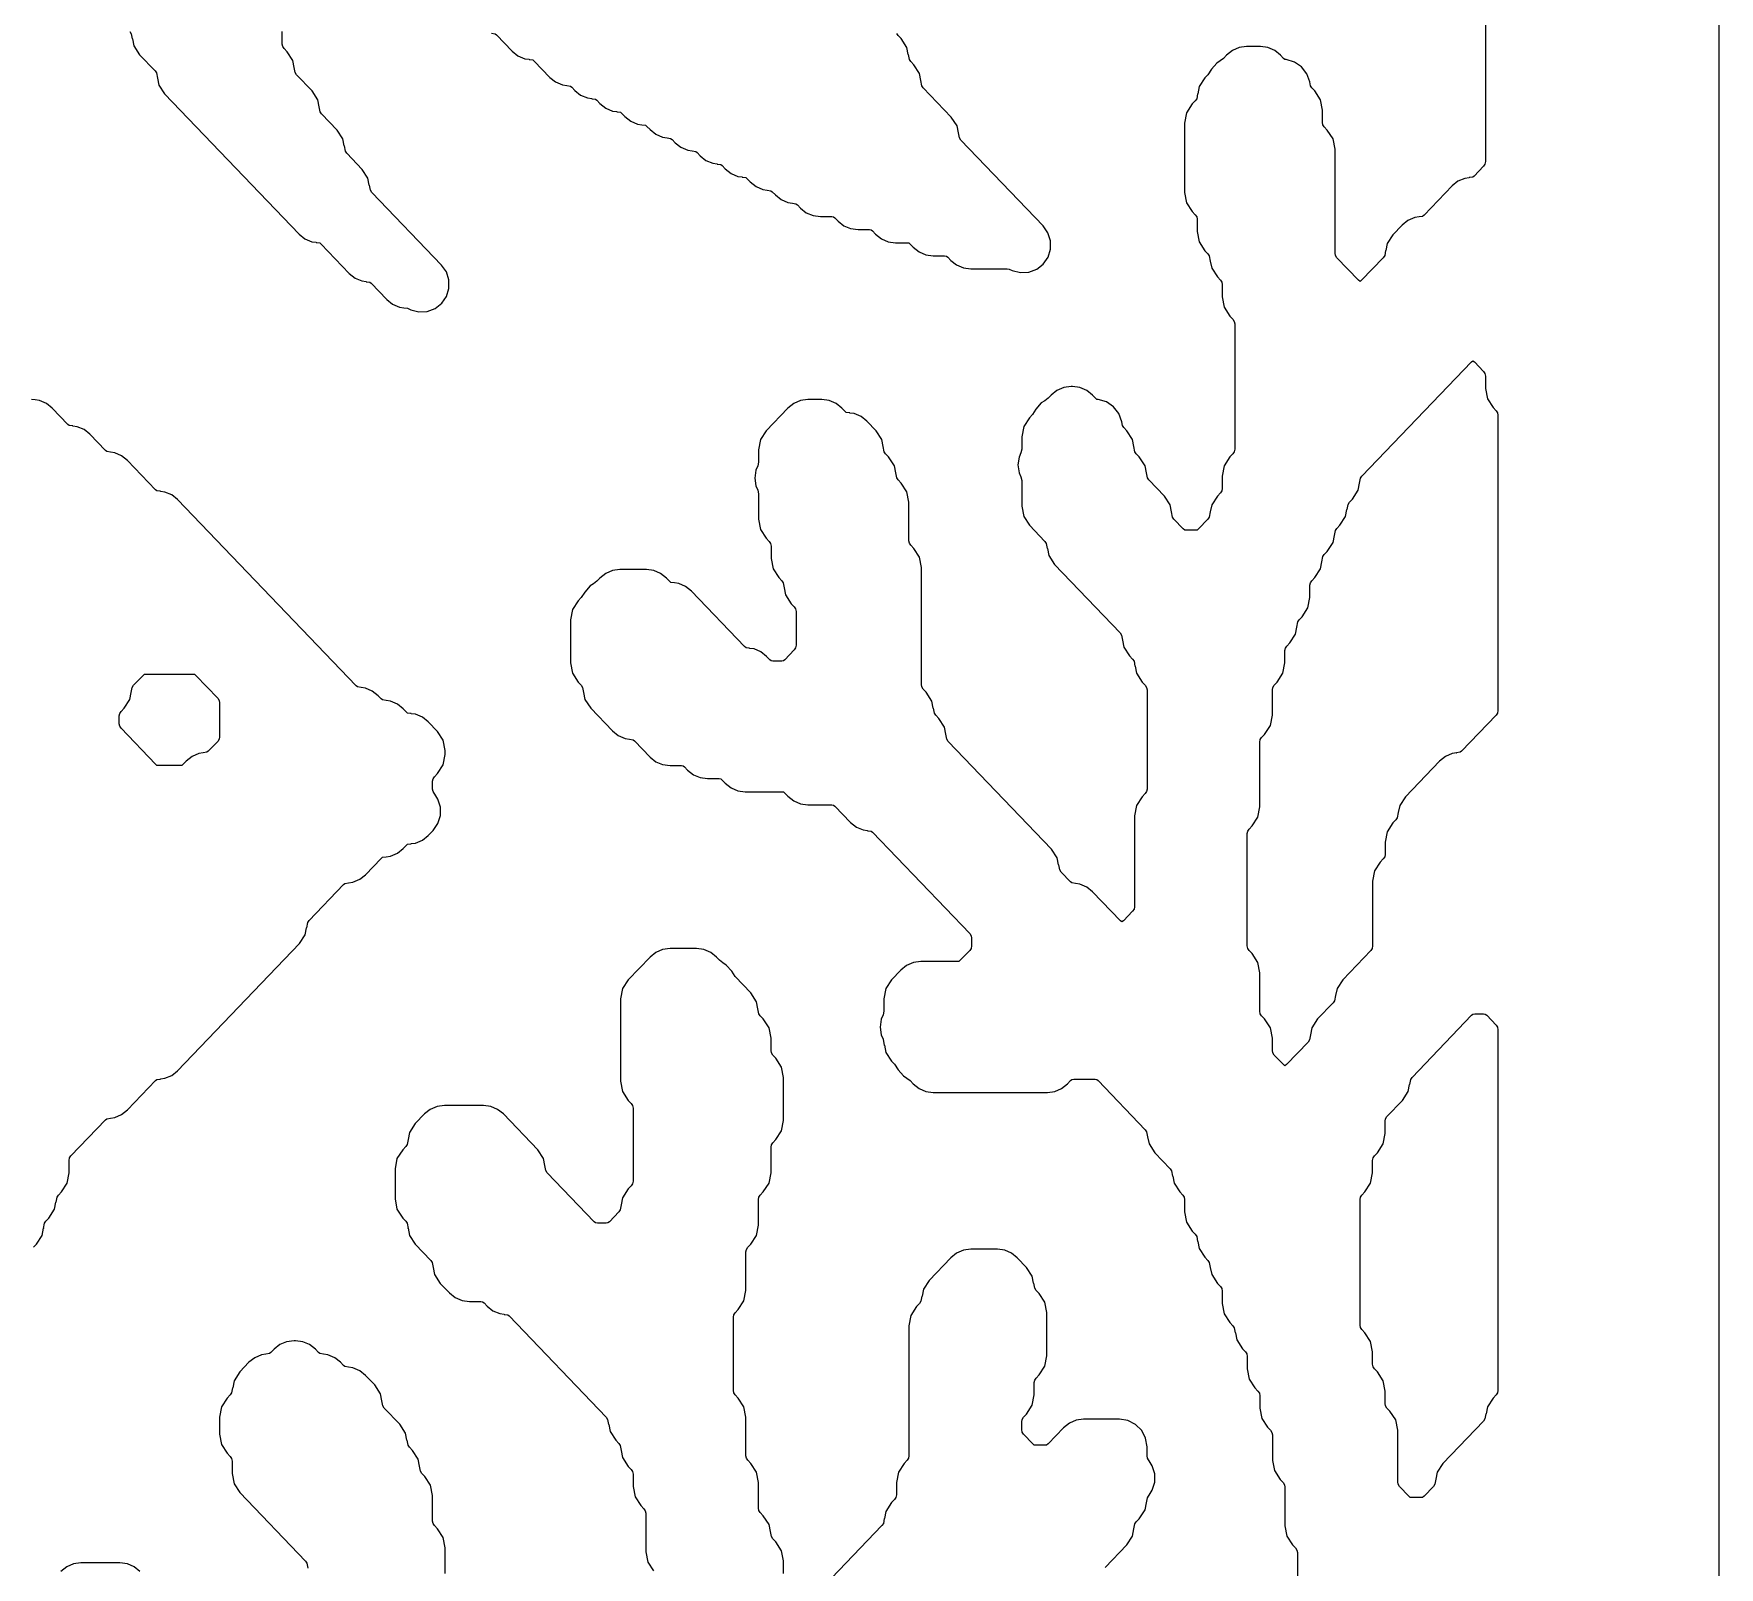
# Model space of a CAD drawing. Header units: millimetres. Extents: x 10 to 410, y 18 to 283.
# Drawn here: x 180.81 to 211.27, y 75.89 to 103.61 of the extents above; entities that cross this region are included whole.
import ezdxf

# ---------------------------------------------------------------- set-up
doc = ezdxf.new("R2010")
doc.units = ezdxf.units.MM
doc.layers.add('CUT', color=1, linetype='Continuous')

msp = doc.modelspace()

# ---------------------------------------------------------------- linework, layer by layer
at = {"layer": 'CUT'}
for points in [[(190.134, 21), (198.134, 21), (198.134, 24), (211.2679, 24), (211.2679, 144), (198.134, 144), (198.134, 147), (190.134, 147), (190.134, 144), (169.134, 144), (169.134, 147), (161.134, 147), (161.134, 144), (148, 144), (148, 24), (161.134, 24), (161.134, 21), (169.134, 21), (169.134, 24), (190.134, 24)], [(203.224, 85.1468), (203.1994, 85.1849), (203.1908, 85.2293), (203.1908, 85.4531), (203.1547, 85.6395), (203.0517, 85.7991), (202.9975, 85.8557), (202.9729, 85.8938), (202.9643, 85.9382), (202.9643, 86.6345), (202.9282, 86.8209), (202.8252, 86.9805), (202.7709, 87.0371), (202.7464, 87.0752), (202.7378, 87.1196), (202.7378, 89.1504), (202.7464, 89.1949), (202.7709, 89.2329), (202.8252, 89.2895), (202.9282, 89.4491), (202.9643, 89.6355), (202.9643, 90.8044), (202.9729, 90.8489), (202.9975, 90.8869), (203.0517, 90.9435), (203.1547, 91.1031), (203.1908, 91.2896), (203.1908, 91.7496), (203.1994, 91.794), (203.224, 91.8321), (203.2783, 91.8887), (203.3812, 92.0482), (203.4173, 92.2347), (203.4173, 92.4584), (203.4259, 92.5029), (203.4505, 92.5409), (203.5048, 92.5976), (203.6078, 92.7571), (203.6324, 92.8844), (203.6347, 92.8839), (203.6524, 92.9754), (203.677, 93.0135), (203.7313, 93.0701), (203.8343, 93.2297), (203.8703, 93.4161), (203.8703, 93.6399), (203.8789, 93.6843), (203.9035, 93.7224), (203.9578, 93.779), (204.0608, 93.9385), (204.0854, 94.0658), (204.0877, 94.0654), (204.1054, 94.1569), (204.13, 94.1949), (204.1843, 94.2516), (204.2873, 94.4111), (204.3119, 94.5384), (204.3142, 94.538), (204.3319, 94.6295), (204.3565, 94.6675), (204.4108, 94.7241), (204.5138, 94.8837), (204.5384, 95.011), (204.5408, 95.0105), (204.5585, 95.102), (204.583, 95.1401), (204.6373, 95.1967), (204.7403, 95.3563), (204.7649, 95.4836), (204.7673, 95.4831), (204.785, 95.5746), (204.8095, 95.6126), (206.787, 97.6755), (206.8149, 97.6965), (206.8429, 97.6755), (207.0083, 97.5029), (207.0328, 97.4649), (207.0414, 97.4204), (207.0414, 97.1967), (207.0775, 97.0103), (207.1805, 96.8507), (207.2348, 96.7941), (207.2594, 96.756), (207.2679, 96.7116), (207.2679, 91.3728), (207.2594, 91.3284), (207.2348, 91.2903), (206.6117, 90.6403), (206.5866, 90.6203), (206.5214, 90.6115), (206.5218, 90.6088), (206.4424, 90.5981), (206.3192, 90.5455), (206.2143, 90.462), (205.5949, 89.8159), (205.492, 89.6564), (205.4673, 89.5291), (205.465, 89.5296), (205.4473, 89.4381), (205.4227, 89.4), (205.3684, 89.3434), (205.2654, 89.1838), (205.2294, 88.9974), (205.2294, 88.7737), (205.2208, 88.7292), (205.1962, 88.6912), (205.1419, 88.6345), (205.0389, 88.475), (205.0029, 88.2885), (205.0029, 87.1196), (204.9943, 87.0752), (204.9697, 87.0371), (204.4624, 86.5079), (204.3594, 86.3484), (204.3348, 86.2211), (204.3324, 86.2215), (204.3147, 86.13), (204.2902, 86.092), (204.0094, 85.7991), (203.9064, 85.6395), (203.8818, 85.5122), (203.8794, 85.5127), (203.8617, 85.4212), (203.8372, 85.3831), (203.4453, 84.9743), (203.4173, 84.9533), (203.3893, 84.9743)], [(182.5872, 91.794), (182.6117, 91.8321), (182.7818, 92.0095), (182.8069, 92.0295), (182.8387, 92.0338), (183.6775, 92.0338), (183.7093, 92.0295), (183.7344, 92.0095), (184.131, 91.5958), (184.1555, 91.5577), (184.1641, 91.5133), (184.1641, 90.9002), (184.1555, 90.8558), (184.131, 90.8177), (183.9609, 90.6403), (183.9358, 90.6203), (183.8706, 90.6115), (183.871, 90.6088), (183.7916, 90.5981), (183.6684, 90.5455), (183.5635, 90.462), (183.5079, 90.404), (183.4828, 90.3841), (183.451, 90.3797), (183.0653, 90.3797), (183.0334, 90.3841), (183.0083, 90.404), (182.3852, 91.054), (182.3607, 91.0921), (182.3521, 91.1365), (182.3521, 91.277), (182.3607, 91.3214), (182.3852, 91.3595), (182.4395, 91.4161), (182.5425, 91.5757), (182.5671, 91.703), (182.5695, 91.7025)], [(205.691, 84.7054), (205.7155, 84.7434), (206.7916, 85.866), (206.8168, 85.886), (206.8486, 85.8903), (207.0078, 85.8903), (207.0396, 85.886), (207.0647, 85.866), (207.2348, 85.6886), (207.2594, 85.6506), (207.2679, 85.6061), (207.2679, 79.0859), (207.2594, 79.0414), (207.2348, 79.0034), (207.1805, 78.9467), (207.0775, 78.7872), (207.0529, 78.6599), (207.0505, 78.6604), (207.0328, 78.5689), (207.0083, 78.5308), (206.2745, 77.7653), (206.1715, 77.6058), (206.1469, 77.4785), (206.1445, 77.4789), (206.1268, 77.3874), (206.1023, 77.3494), (205.9322, 77.172), (205.9071, 77.152), (205.8752, 77.1477), (205.716, 77.1477), (205.6842, 77.152), (205.6591, 77.172), (205.489, 77.3494), (205.4645, 77.3874), (205.4559, 77.4319), (205.4559, 78.3645), (205.4198, 78.5509), (205.3168, 78.7105), (205.2625, 78.7671), (205.238, 78.8051), (205.2294, 78.8496), (205.2294, 79.0733), (205.1933, 79.2598), (205.0903, 79.4193), (205.036, 79.476), (205.0115, 79.514), (205.0029, 79.5585), (205.0029, 79.7822), (204.9668, 79.9686), (204.8638, 80.1282), (204.8095, 80.1848), (204.785, 80.2229), (204.7764, 80.2673), (204.7764, 82.5344), (204.785, 82.5788), (204.8095, 82.6169), (204.8638, 82.6735), (204.9668, 82.8331), (205.0029, 83.0195), (205.0029, 83.2432), (205.0115, 83.2877), (205.036, 83.3257), (205.0903, 83.3824), (205.1933, 83.5419), (205.2294, 83.7284), (205.2294, 83.9521), (205.238, 83.9965), (205.2625, 84.0346), (205.5433, 84.3275), (205.6463, 84.4871), (205.671, 84.6144), (205.6733, 84.6139)]]:
    msp.add_lwpolyline(points, close=True, dxfattribs=at)
for points in [[(207.0414, 125.3023), (207.0414, 101.2969), (207.0328, 101.2524), (207.0083, 101.2144), (206.8382, 101.037), (206.8131, 101.017), (206.7479, 101.0081), (206.7483, 101.0054), (206.6689, 100.9947), (206.5457, 100.9421), (206.4408, 100.8587), (205.9322, 100.3281), (205.9071, 100.3081), (205.8419, 100.2993), (205.8423, 100.2966), (205.7629, 100.2858), (205.6396, 100.2332), (205.5348, 100.1498), (205.3684, 99.9763), (205.2654, 99.8167), (205.2408, 99.6894), (205.2385, 99.6899), (205.2208, 99.5984), (205.1962, 99.5603), (204.8043, 99.1515), (204.7764, 99.1305), (204.7484, 99.1515), (204.3565, 99.5603), (204.3319, 99.5984), (204.3233, 99.6428), (204.3233, 101.5206), (204.2873, 101.707), (204.1843, 101.8666), (204.13, 101.9232), (204.1054, 101.9613), (204.0968, 102.0057), (204.0968, 102.2294), (204.0608, 102.4159), (203.9578, 102.5754), (203.9035, 102.6321), (203.8789, 102.6701), (203.8654, 102.74), (203.8127, 102.8858), (203.7179, 103.0085), (203.5901, 103.0962), (203.4415, 103.1405), (203.4191, 103.1435), (203.394, 103.1635), (203.3384, 103.2215), (203.2336, 103.305), (203.1103, 103.3576), (202.9775, 103.3755), (202.7246, 103.3755), (202.5918, 103.3576), (202.4685, 103.305), (202.3637, 103.2215), (202.3081, 103.1635), (202.2504, 103.1177), (202.1869, 103.0785), (202.0891, 102.9674), (202.0251, 102.8684), (201.9708, 102.8117), (201.8678, 102.6522), (201.8432, 102.5249), (201.8409, 102.5253), (201.8232, 102.4338), (201.7986, 102.3958), (201.7443, 102.3392), (201.6413, 102.1796), (201.6052, 101.9931), (201.6052, 100.741), (201.6413, 100.5546), (201.7443, 100.395), (201.7986, 100.3384), (201.8232, 100.3003), (201.8318, 100.2559), (201.8318, 100.0322), (201.8678, 99.8457), (201.9708, 99.6862), (202.0251, 99.6295), (202.0497, 99.5915), (202.0674, 99.5), (202.0697, 99.5004), (202.0943, 99.3731), (202.1973, 99.2136), (202.2516, 99.157), (202.2762, 99.1189), (202.2848, 99.0745), (202.2848, 98.8507), (202.3208, 98.6643), (202.4238, 98.5047), (202.4781, 98.4481), (202.5027, 98.41), (202.5113, 98.3656), (202.5113, 96.0985), (202.5027, 96.0541), (202.4781, 96.016), (202.4238, 95.9594), (202.3208, 95.7999), (202.2848, 95.6134), (202.2848, 95.3897), (202.2762, 95.3452), (202.2516, 95.3072), (202.1973, 95.2505), (202.0943, 95.091), (202.0697, 94.9637), (202.0674, 94.9642), (202.0497, 94.8727), (202.0251, 94.8346), (201.855, 94.6572), (201.8299, 94.6372), (201.7981, 94.6329), (201.6389, 94.6329), (201.6071, 94.6372), (201.582, 94.6572), (201.4119, 94.8346), (201.3873, 94.8727), (201.3696, 94.9642), (201.3673, 94.9637), (201.3427, 95.091), (201.2397, 95.2505), (200.9589, 95.5435), (200.9343, 95.5815), (200.9166, 95.673), (200.9143, 95.6726), (200.8897, 95.7999), (200.7867, 95.9594), (200.7324, 96.016), (200.7078, 96.0541), (200.6901, 96.1456), (200.6878, 96.1451), (200.6632, 96.2724), (200.5602, 96.432), (200.5059, 96.4886), (200.4813, 96.5267), (200.4678, 96.5965), (200.4151, 96.7423), (200.3203, 96.865), (200.1925, 96.9527), (200.0439, 96.9971), (200.0215, 97.0001), (199.9964, 97.0201), (199.9408, 97.0781), (199.8359, 97.1615), (199.7127, 97.2141), (199.5799, 97.2321), (199.5535, 97.2321), (199.4207, 97.2141), (199.2974, 97.1615), (199.1925, 97.0781), (199.137, 97.0201), (199.0793, 96.9742), (199.0158, 96.9351), (198.9179, 96.824), (198.854, 96.7249), (198.7997, 96.6683), (198.6967, 96.5087), (198.6606, 96.3223), (198.6606, 96.0985), (198.6478, 96.0319), (198.6128, 95.9557), (198.5924, 95.8143), (198.6128, 95.673), (198.6478, 95.5968), (198.6606, 95.5301), (198.6606, 95.0701), (198.6967, 94.8837), (198.7997, 94.7241), (199.0805, 94.4312), (199.1051, 94.3932), (199.1228, 94.3017), (199.1251, 94.3021), (199.1497, 94.1748), (199.2527, 94.0153), (200.4396, 92.7772), (200.4641, 92.7392), (200.4818, 92.6477), (200.4842, 92.6481), (200.5088, 92.5208), (200.6118, 92.3613), (200.6661, 92.3046), (200.6906, 92.2666), (200.7083, 92.1751), (200.7107, 92.1755), (200.7353, 92.0482), (200.8383, 91.8887), (200.8926, 91.8321), (200.9171, 91.794), (200.9257, 91.7496), (200.9257, 89.9551), (200.9171, 89.9106), (200.8926, 89.8726), (200.8383, 89.8159), (200.7353, 89.6564), (200.6992, 89.4699), (200.6992, 87.8285), (200.6906, 87.784), (200.6661, 87.746), (200.5007, 87.5735), (200.4727, 87.5524), (200.4447, 87.5735), (199.9408, 88.0992), (199.8359, 88.1826), (199.7127, 88.2352), (199.6333, 88.2459), (199.6337, 88.2487), (199.5685, 88.2575), (199.5434, 88.2775), (199.3733, 88.4549), (199.3488, 88.4929), (199.3311, 88.5844), (199.3287, 88.584), (199.3041, 88.7112), (199.2011, 88.8708), (197.3348, 90.8177), (197.3102, 90.8558), (197.2925, 90.9473), (197.2902, 90.9468), (197.2655, 91.0741), (197.1625, 91.2337), (197.1082, 91.2903), (197.0837, 91.3284), (197.066, 91.4198), (197.0636, 91.4194), (197.039, 91.5467), (196.936, 91.7062), (196.8817, 91.7629), (196.8572, 91.8009), (196.8486, 91.8454), (196.8486, 93.9594), (196.8125, 94.1458), (196.7095, 94.3054), (196.6552, 94.362), (196.6307, 94.4001), (196.6221, 94.4445), (196.6221, 95.1408), (196.586, 95.3273), (196.483, 95.4868), (196.4287, 95.5435), (196.4042, 95.5815), (196.3865, 95.673), (196.3841, 95.6726), (196.3595, 95.7999), (196.2565, 95.9594), (196.2022, 96.016), (196.1777, 96.0541), (196.16, 96.1456), (196.1576, 96.1451), (196.133, 96.2724), (196.03, 96.432), (195.8637, 96.6055), (195.7588, 96.6889), (195.6355, 96.7415), (195.5562, 96.7523), (195.5565, 96.755), (195.4914, 96.7638), (195.4662, 96.7838), (195.4106, 96.8418), (195.3058, 96.9252), (195.1825, 96.9778), (195.0497, 96.9958), (194.7968, 96.9958), (194.664, 96.9778), (194.5408, 96.9252), (194.4359, 96.8418), (194.043, 96.432), (193.94, 96.2724), (193.904, 96.086), (193.904, 95.8623), (193.8911, 95.7956), (193.8561, 95.7194), (193.8357, 95.5781), (193.8561, 95.4367), (193.8911, 95.3605), (193.904, 95.2939), (193.904, 94.8339), (193.94, 94.6474), (194.043, 94.4879), (194.0973, 94.4312), (194.1219, 94.3932), (194.1305, 94.3487), (194.1305, 94.125), (194.1666, 93.9385), (194.2695, 93.779), (194.3238, 93.7224), (194.3484, 93.6843), (194.3661, 93.5928), (194.3684, 93.5933), (194.3931, 93.466), (194.4961, 93.3064), (194.5503, 93.2498), (194.5749, 93.2117), (194.5835, 93.1673), (194.5835, 92.5542), (194.5749, 92.5098), (194.5503, 92.4717), (194.3803, 92.2943), (194.3552, 92.2743), (194.3233, 92.27), (194.1641, 92.27), (194.1323, 92.2743), (194.1072, 92.2943), (194.0516, 92.3523), (193.9467, 92.4358), (193.8235, 92.4884), (193.7441, 92.4991), (193.7445, 92.5018), (193.6793, 92.5106), (193.6542, 92.5306), (192.6926, 93.5338), (192.5877, 93.6172), (192.4644, 93.6698), (192.3851, 93.6805), (192.3854, 93.6833), (192.3203, 93.6921), (192.2951, 93.7121), (192.2395, 93.7701), (192.1347, 93.8535), (192.0114, 93.9061), (191.8786, 93.9241), (191.3992, 93.9241), (191.2664, 93.9061), (191.1431, 93.8535), (191.0383, 93.7701), (190.9827, 93.7121), (190.925, 93.6662), (190.8615, 93.6271), (190.7637, 93.5159), (190.6997, 93.4169), (190.6454, 93.3602), (190.5424, 93.2007), (190.5064, 93.0142), (190.5064, 92.2347), (190.5424, 92.0482), (190.6454, 91.8887), (190.6997, 91.8321), (190.7243, 91.794), (190.742, 91.7025), (190.7443, 91.703), (190.7689, 91.5757), (190.8719, 91.4161), (191.2648, 91.0063), (191.3696, 90.9229), (191.4929, 90.8703), (191.5723, 90.8595), (191.5719, 90.8568), (191.6371, 90.848), (191.6622, 90.828), (191.9443, 90.5337), (192.0492, 90.4503), (192.1724, 90.3977), (192.3052, 90.3797), (192.5113, 90.3797), (192.5431, 90.3754), (192.5682, 90.3555), (192.6238, 90.2975), (192.7287, 90.214), (192.852, 90.1614), (192.9848, 90.1435), (193.1908, 90.1435), (193.2226, 90.1392), (193.2477, 90.1192), (193.3033, 90.0612), (193.4082, 89.9777), (193.5315, 89.9251), (193.6643, 89.9072), (194.3233, 89.9072), (194.3552, 89.9029), (194.3803, 89.8829), (194.4359, 89.8249), (194.5408, 89.7414), (194.664, 89.6888), (194.7968, 89.6709), (195.2294, 89.6709), (195.2612, 89.6666), (195.2863, 89.6466), (195.5684, 89.3523), (195.6733, 89.2689), (195.7966, 89.2163), (195.8759, 89.2055), (195.8755, 89.2028), (195.9407, 89.194), (195.9658, 89.174), (197.7215, 87.3426), (197.746, 87.3046), (197.7546, 87.2601), (197.7546, 87.1196), (197.746, 87.0752), (197.7215, 87.0371), (197.5514, 86.8597), (197.5263, 86.8397), (197.4944, 86.8354), (196.8354, 86.8354), (196.7026, 86.8175), (196.5793, 86.7649), (196.4745, 86.6814), (196.3081, 86.5079), (196.2051, 86.3484), (196.1691, 86.1619), (196.1691, 85.9382), (196.1562, 85.8716), (196.1212, 85.7954), (196.1008, 85.654), (196.1212, 85.5127), (196.1562, 85.4364), (196.1782, 85.3228), (196.1805, 85.3232), (196.2051, 85.1959), (196.3081, 85.0364), (196.3624, 84.9797), (196.4264, 84.8807), (196.5242, 84.7696), (196.5877, 84.7304), (196.6454, 84.6846), (196.701, 84.6266), (196.8058, 84.5431), (196.9291, 84.4905), (197.0619, 84.4726), (199.1268, 84.4726), (199.2597, 84.4905), (199.3829, 84.5431), (199.4878, 84.6266), (199.5434, 84.6846), (199.5685, 84.7046), (199.6003, 84.7089), (199.986, 84.7089), (200.0179, 84.7046), (200.043, 84.6846), (200.8926, 83.7983), (200.9171, 83.7603), (200.9348, 83.6688), (200.9372, 83.6692), (200.9618, 83.5419), (201.0648, 83.3824), (201.3456, 83.0894), (201.3701, 83.0514), (201.3878, 82.9599), (201.3902, 82.9604), (201.4148, 82.8331), (201.5178, 82.6735), (201.5721, 82.6169), (201.5967, 82.5788), (201.6052, 82.5344), (201.6052, 82.3107), (201.6413, 82.1242), (201.7443, 81.9646), (201.7986, 81.908), (201.8232, 81.87), (201.8409, 81.7785), (201.8432, 81.7789), (201.8678, 81.6516), (201.9708, 81.4921), (202.0251, 81.4354), (202.0497, 81.3974), (202.0674, 81.3059), (202.0697, 81.3063), (202.0943, 81.1791), (202.1973, 81.0195), (202.2516, 80.9629), (202.2762, 80.9248), (202.2848, 80.8804), (202.2848, 80.6566), (202.3208, 80.4702), (202.4238, 80.3106), (202.4781, 80.254), (202.5027, 80.216), (202.5204, 80.1245), (202.5227, 80.1249), (202.5473, 79.9976), (202.6503, 79.8381), (202.7046, 79.7814), (202.7292, 79.7434), (202.7378, 79.6989), (202.7378, 79.4752), (202.7739, 79.2888), (202.8768, 79.1292), (202.9311, 79.0726), (202.9557, 79.0345), (202.9643, 78.9901), (202.9643, 78.7663), (203.0004, 78.5799), (203.1034, 78.4203), (203.1576, 78.3637), (203.1822, 78.3257), (203.1908, 78.2812), (203.1908, 77.8212), (203.2269, 77.6347), (203.3299, 77.4752), (203.3842, 77.4186), (203.4087, 77.3805), (203.4173, 77.3361), (203.4173, 76.6398), (203.4534, 76.4533), (203.5564, 76.2938), (203.6107, 76.2371), (203.6352, 76.1991), (203.6438, 76.1546), (203.6438, 73.1787)], [(182.5454, 103.6464), (182.57, 103.6084), (182.5877, 103.5169), (182.59, 103.5173), (182.6146, 103.39), (182.7176, 103.2305), (182.9984, 102.9375), (183.023, 102.8995), (183.0407, 102.808), (183.043, 102.8085), (183.0677, 102.6812), (183.1707, 102.5216), (185.6021, 99.9852), (185.7069, 99.9018), (185.8302, 99.8492), (185.9096, 99.8385), (185.9092, 99.8357), (185.9744, 99.8269), (185.9995, 99.8069), (186.5081, 99.2764), (186.613, 99.1929), (186.7362, 99.1403), (186.8156, 99.1296), (186.8152, 99.1269), (186.8804, 99.1181), (186.9055, 99.0981), (187.1876, 98.8038), (187.2925, 98.7203), (187.4158, 98.6677), (187.4951, 98.657), (187.4947, 98.6543), (187.5605, 98.6454), (187.6194, 98.6203), (187.7662, 98.5826), (187.9175, 98.5907), (188.0595, 98.6437), (188.179, 98.7368), (188.2652, 98.8615), (188.3101, 99.0062), (188.3095, 99.1578), (188.2636, 99.3022), (188.1765, 99.4262), (186.9154, 100.7418), (186.8908, 100.7798), (186.8731, 100.8713), (186.8708, 100.8709), (186.8462, 100.9982), (186.7432, 101.1577), (186.4624, 101.4506), (186.4378, 101.4887), (186.4201, 101.5802), (186.4178, 101.5797), (186.3931, 101.707), (186.2902, 101.8666), (186.0094, 102.1595), (185.9848, 102.1975), (185.9671, 102.289), (185.9648, 102.2886), (185.9401, 102.4159), (185.8371, 102.5754), (185.5563, 102.8684), (185.5318, 102.9064), (185.5141, 102.9979), (185.5117, 102.9975), (185.4871, 103.1247), (185.3841, 103.2843), (185.3298, 103.3409), (185.3053, 103.379), (185.2967, 103.4234), (185.2967, 103.6472)], [(189.0803, 103.6163), (189.1455, 103.6075), (189.1706, 103.5875), (189.4527, 103.2932), (189.5576, 103.2098), (189.6808, 103.1572), (189.7602, 103.1465), (189.7598, 103.1438), (189.825, 103.1349), (189.8501, 103.1149), (190.1322, 102.8207), (190.2371, 102.7372), (190.3604, 102.6846), (190.4397, 102.6739), (190.4393, 102.6712), (190.5045, 102.6624), (190.5296, 102.6424), (190.5852, 102.5844), (190.6901, 102.5009), (190.8134, 102.4483), (190.8927, 102.4376), (190.8924, 102.4349), (190.9575, 102.4261), (190.9827, 102.4061), (191.0383, 102.3481), (191.1431, 102.2646), (191.2664, 102.2121), (191.3457, 102.2013), (191.3454, 102.1986), (191.4106, 102.1898), (191.4357, 102.1698), (191.4913, 102.1118), (191.5961, 102.0284), (191.7194, 101.9758), (191.7988, 101.965), (191.7984, 101.9623), (191.8636, 101.9535), (191.8887, 101.9335), (191.9443, 101.8755), (192.0492, 101.7921), (192.1724, 101.7395), (192.2518, 101.7287), (192.2514, 101.726), (192.3166, 101.7172), (192.3417, 101.6972), (192.3973, 101.6392), (192.5022, 101.5558), (192.6254, 101.5032), (192.7048, 101.4925), (192.7044, 101.4897), (192.7696, 101.4809), (192.7947, 101.4609), (192.8503, 101.4029), (192.9552, 101.3195), (193.0785, 101.2669), (193.1578, 101.2562), (193.1574, 101.2535), (193.2226, 101.2446), (193.2477, 101.2246), (193.3033, 101.1667), (193.4082, 101.0832), (193.5315, 101.0306), (193.6108, 101.0199), (193.6105, 101.0172), (193.6756, 101.0084), (193.7008, 100.9884), (193.7564, 100.9304), (193.8612, 100.8469), (193.9845, 100.7943), (194.0638, 100.7836), (194.0635, 100.7809), (194.1286, 100.7721), (194.1538, 100.7521), (194.2094, 100.6941), (194.3142, 100.6106), (194.4375, 100.558), (194.5169, 100.5473), (194.5165, 100.5446), (194.5817, 100.5358), (194.6068, 100.5158), (194.6624, 100.4578), (194.7673, 100.3743), (194.8905, 100.3218), (195.0233, 100.3038), (195.2294, 100.3038), (195.2612, 100.2995), (195.2863, 100.2795), (195.3419, 100.2215), (195.4468, 100.1381), (195.57, 100.0855), (195.7029, 100.0675), (195.9089, 100.0675), (195.9407, 100.0632), (195.9658, 100.0432), (196.0214, 99.9852), (196.1263, 99.9018), (196.2496, 99.8492), (196.3824, 99.8312), (196.5884, 99.8312), (196.6202, 99.8269), (196.6454, 99.8069), (196.701, 99.7489), (196.8058, 99.6655), (196.9291, 99.6129), (197.0619, 99.5949), (197.2679, 99.5949), (197.2998, 99.5906), (197.3249, 99.5706), (197.3805, 99.5126), (197.4854, 99.4292), (197.6086, 99.3766), (197.7414, 99.3586), (198.4005, 99.3586), (198.4329, 99.3543), (198.4917, 99.3292), (198.6385, 99.2915), (198.7899, 99.2996), (198.9318, 99.3526), (199.0514, 99.4457), (199.1376, 99.5703), (199.1825, 99.7151), (199.1819, 99.8666), (199.136, 100.011), (199.0489, 100.1351), (197.5613, 101.6869), (197.5367, 101.725), (197.519, 101.8165), (197.5167, 101.816), (197.492, 101.9433), (197.389, 102.1029), (196.8817, 102.6321), (196.8572, 102.6701), (196.8395, 102.7616), (196.8371, 102.7612), (196.8125, 102.8885), (196.7095, 103.048), (196.6552, 103.1047), (196.6307, 103.1427), (196.613, 103.2342), (196.6106, 103.2337), (196.586, 103.361), (196.483, 103.5206), (196.4287, 103.5772), (196.4042, 103.6153)], [(180.7997, 81.6717), (180.854, 81.7284), (180.957, 81.8879), (180.9816, 82.0152), (180.9839, 82.0148), (181.0016, 82.1062), (181.0262, 82.1443), (181.0805, 82.2009), (181.1835, 82.3605), (181.2081, 82.4878), (181.2104, 82.4873), (181.2281, 82.5788), (181.2527, 82.6169), (181.307, 82.6735), (181.41, 82.8331), (181.446, 83.0195), (181.446, 83.2432), (181.4546, 83.2877), (181.4792, 83.3257), (182.1023, 83.9757), (182.1274, 83.9957), (182.1926, 84.0045), (182.1922, 84.0072), (182.2716, 84.018), (182.3948, 84.0706), (182.4997, 84.154), (183.0083, 84.6846), (183.0334, 84.7046), (183.0986, 84.7134), (183.0982, 84.7161), (183.1776, 84.7268), (183.3009, 84.7794), (183.4057, 84.8629), (185.6106, 87.163), (185.7136, 87.3225), (185.7382, 87.4498), (185.7406, 87.4494), (185.7583, 87.5408), (185.7828, 87.5789), (186.4059, 88.2289), (186.4311, 88.2489), (186.4962, 88.2577), (186.4959, 88.2604), (186.5752, 88.2711), (186.6985, 88.3237), (186.8033, 88.4072), (187.0854, 88.7014), (187.1106, 88.7214), (187.1757, 88.7302), (187.1754, 88.733), (187.2547, 88.7437), (187.378, 88.7963), (187.4829, 88.8797), (187.5385, 88.9377), (187.5636, 88.9577), (187.6288, 88.9665), (187.6284, 88.9693), (187.7077, 88.98), (187.831, 89.0326), (187.9359, 89.116), (188.0228, 89.2067), (188.1102, 89.3314), (188.1561, 89.4766), (188.1561, 89.6289), (188.1102, 89.7741), (188.0708, 89.8303), (188.0739, 89.8323), (188.0234, 89.9106), (188.0148, 89.9551), (188.0148, 90.0955), (188.0234, 90.14), (188.0479, 90.178), (188.1022, 90.2347), (188.2052, 90.3942), (188.2413, 90.5807), (188.2413, 90.6514), (188.2052, 90.8378), (188.1022, 90.9974), (187.9359, 91.1709), (187.831, 91.2543), (187.7077, 91.3069), (187.6284, 91.3177), (187.6288, 91.3204), (187.5636, 91.3292), (187.5385, 91.3492), (187.4829, 91.4072), (187.378, 91.4906), (187.2547, 91.5432), (187.1754, 91.554), (187.1757, 91.5567), (187.1106, 91.5655), (187.0854, 91.5855), (187.0299, 91.6435), (186.925, 91.7269), (186.8017, 91.7795), (186.7224, 91.7902), (186.7227, 91.793), (186.6576, 91.8018), (186.6324, 91.8218), (183.4057, 95.1878), (183.3009, 95.2712), (183.1776, 95.3238), (183.0982, 95.3345), (183.0986, 95.3373), (183.0334, 95.3461), (183.0083, 95.3661), (182.4997, 95.8966), (182.3948, 95.9801), (182.2716, 96.0327), (182.1922, 96.0434), (182.1926, 96.0461), (182.1274, 96.0549), (182.1023, 96.0749), (181.8202, 96.3692), (181.7153, 96.4527), (181.592, 96.5052), (181.5127, 96.516), (181.513, 96.5187), (181.4479, 96.5275), (181.4227, 96.5475), (181.1406, 96.8418), (181.0358, 96.9252), (180.9125, 96.9778), (180.8332, 96.9886), (180.8335, 96.9913), (180.7684, 97.0001)], [(194.357, 75.7779), (194.357, 76.0016), (194.3209, 76.188), (194.2179, 76.3476), (194.1636, 76.4042), (194.1391, 76.4423), (194.1214, 76.5338), (194.119, 76.5333), (194.0944, 76.6606), (193.9914, 76.8202), (193.9371, 76.8768), (193.9126, 76.9148), (193.904, 76.9593), (193.904, 77.4193), (193.8679, 77.6058), (193.7649, 77.7653), (193.7106, 77.822), (193.6861, 77.86), (193.6775, 77.9045), (193.6775, 78.6007), (193.6414, 78.7872), (193.5384, 78.9467), (193.4841, 79.0034), (193.4596, 79.0414), (193.451, 79.0859), (193.451, 80.4078), (193.4596, 80.4522), (193.4841, 80.4903), (193.5384, 80.5469), (193.6414, 80.7065), (193.6775, 80.8929), (193.6775, 81.5892), (193.6861, 81.6337), (193.7106, 81.6717), (193.7649, 81.7284), (193.8679, 81.8879), (193.904, 82.0744), (193.904, 82.5344), (193.9126, 82.5788), (193.9371, 82.6169), (193.9914, 82.6735), (194.0944, 82.8331), (194.1305, 83.0195), (194.1305, 83.4795), (194.1391, 83.524), (194.1636, 83.562), (194.2179, 83.6187), (194.3209, 83.7782), (194.357, 83.9647), (194.357, 84.7442), (194.3209, 84.9307), (194.2179, 85.0902), (194.1636, 85.1468), (194.1391, 85.1849), (194.1305, 85.2293), (194.1305, 85.4531), (194.0944, 85.6395), (193.9914, 85.7991), (193.9371, 85.8557), (193.9126, 85.8938), (193.8949, 85.9852), (193.8925, 85.9848), (193.8679, 86.1121), (193.7649, 86.2716), (193.4841, 86.5646), (193.4202, 86.6636), (193.3224, 86.7747), (193.2588, 86.8139), (193.2012, 86.8597), (193.1456, 86.9177), (193.0407, 87.0012), (192.9174, 87.0538), (192.7846, 87.0717), (192.3052, 87.0717), (192.1724, 87.0538), (192.0492, 87.0012), (191.9443, 86.9177), (191.5514, 86.5079), (191.4485, 86.3484), (191.4124, 86.1619), (191.4124, 84.6735), (191.4485, 84.4871), (191.5514, 84.3275), (191.6057, 84.2709), (191.6303, 84.2328), (191.6389, 84.1884), (191.6389, 82.8665), (191.6303, 82.822), (191.6057, 82.784), (191.5514, 82.7273), (191.4485, 82.5678), (191.4238, 82.4405), (191.4215, 82.4409), (191.4038, 82.3494), (191.3792, 82.3114), (191.2092, 82.134), (191.184, 82.114), (191.1522, 82.1097), (190.993, 82.1097), (190.9612, 82.114), (190.9361, 82.134), (190.0865, 83.0203), (190.0619, 83.0583), (190.0442, 83.1498), (190.0419, 83.1494), (190.0173, 83.2766), (189.9143, 83.4362), (189.2949, 84.0823), (189.1901, 84.1657), (189.0668, 84.2183), (188.934, 84.2363), (188.2281, 84.2363), (188.0953, 84.2183), (187.972, 84.1657), (187.8671, 84.0823), (187.7008, 83.9088), (187.5978, 83.7492), (187.5732, 83.6219), (187.5709, 83.6224), (187.5532, 83.5309), (187.5286, 83.4928), (187.4743, 83.4362), (187.3713, 83.2766), (187.3352, 83.0902), (187.3352, 82.5469), (187.3713, 82.3605), (187.4743, 82.2009), (187.5286, 82.1443), (187.5532, 82.1062), (187.5709, 82.0148), (187.5732, 82.0152), (187.5978, 81.8879), (187.7008, 81.7284), (187.9816, 81.4354), (188.0062, 81.3974), (188.0239, 81.3059), (188.0262, 81.3063), (188.0508, 81.1791), (188.1538, 81.0195), (188.3202, 80.846), (188.425, 80.7625), (188.5483, 80.7099), (188.6811, 80.692), (188.8871, 80.692), (188.919, 80.6877), (188.9441, 80.6677), (188.9997, 80.6097), (189.1046, 80.5262), (189.2278, 80.4737), (189.3072, 80.4629), (189.3068, 80.4602), (189.372, 80.4514), (189.3971, 80.4314), (191.1527, 78.6), (191.1773, 78.5619), (191.195, 78.4704), (191.1973, 78.4709), (191.2219, 78.3436), (191.3249, 78.1841), (191.3792, 78.1274), (191.4038, 78.0894), (191.4215, 77.9979), (191.4238, 77.9983), (191.4485, 77.871), (191.5514, 77.7115), (191.6057, 77.6548), (191.6303, 77.6168), (191.6389, 77.5723), (191.6389, 77.3486), (191.675, 77.1622), (191.778, 77.0026), (191.8322, 76.946), (191.8568, 76.9079), (191.8654, 76.8635), (191.8654, 76.1672), (191.9015, 75.9807), (192.0045, 75.8212)], [(200.1673, 75.884), (200.5602, 76.2938), (200.6632, 76.4533), (200.6878, 76.5806), (200.6901, 76.5802), (200.7078, 76.6716), (200.7324, 76.7097), (200.7867, 76.7663), (200.8897, 76.9259), (200.9143, 77.0532), (200.9166, 77.0527), (200.9343, 77.1442), (200.9849, 77.2225), (200.9818, 77.2245), (201.0212, 77.2808), (201.067, 77.426), (201.067, 77.5782), (201.0212, 77.7234), (200.9818, 77.7797), (200.9849, 77.7817), (200.9343, 77.86), (200.9257, 77.9045), (200.9257, 78.0654), (200.9013, 78.2199), (200.8302, 78.3593), (200.7196, 78.4699), (200.5802, 78.5409), (200.4257, 78.5654), (199.78, 78.5654), (199.6472, 78.5474), (199.5239, 78.4948), (199.4191, 78.4114), (199.137, 78.1171), (199.1118, 78.0971), (199.08, 78.0928), (198.9208, 78.0928), (198.889, 78.0971), (198.8639, 78.1171), (198.6938, 78.2945), (198.6692, 78.3326), (198.6606, 78.377), (198.6606, 78.5175), (198.6692, 78.5619), (198.6938, 78.6), (198.7481, 78.6566), (198.8511, 78.8162), (198.8872, 79.0026), (198.8872, 79.2263), (198.8958, 79.2708), (198.9203, 79.3088), (198.9746, 79.3655), (199.0776, 79.525), (199.1137, 79.7115), (199.1137, 80.491), (199.0776, 80.6775), (198.9746, 80.837), (198.9203, 80.8937), (198.8958, 80.9317), (198.8781, 81.0232), (198.8757, 81.0228), (198.8511, 81.1501), (198.7481, 81.3096), (198.5818, 81.4831), (198.4769, 81.5666), (198.3536, 81.6192), (198.2208, 81.6371), (197.7414, 81.6371), (197.6086, 81.6192), (197.4854, 81.5666), (197.3805, 81.4831), (196.9876, 81.0733), (196.8846, 80.9138), (196.86, 80.7865), (196.8577, 80.7869), (196.84, 80.6954), (196.8154, 80.6574), (196.7611, 80.6008), (196.6581, 80.4412), (196.6221, 80.2548), (196.6221, 77.9045), (196.6135, 77.86), (196.5889, 77.822), (196.5346, 77.7653), (196.4316, 77.6058), (196.3956, 77.4193), (196.3956, 77.1956), (196.387, 77.1511), (196.3624, 77.1131), (196.3081, 77.0565), (196.2051, 76.8969), (196.1805, 76.7696), (196.1782, 76.7701), (196.1605, 76.6786), (196.1359, 76.6405), (194.838, 75.2866)], [(188.2413, 75.7779), (188.2413, 76.2379), (188.2052, 76.4243), (188.1022, 76.5839), (188.0479, 76.6405), (188.0234, 76.6786), (188.0148, 76.723), (188.0148, 77.183), (187.9787, 77.3695), (187.8757, 77.529), (187.8214, 77.5857), (187.7969, 77.6237), (187.7792, 77.7152), (187.7768, 77.7148), (187.7522, 77.842), (187.6492, 78.0016), (187.5949, 78.0582), (187.5704, 78.0963), (187.5527, 78.1878), (187.5503, 78.1873), (187.5257, 78.3146), (187.4227, 78.4742), (187.1419, 78.7671), (187.1173, 78.8051), (187.0996, 78.8966), (187.0973, 78.8962), (187.0727, 79.0235), (186.9697, 79.183), (186.8033, 79.3566), (186.6985, 79.44), (186.5752, 79.4926), (186.4959, 79.5033), (186.4962, 79.506), (186.4311, 79.5149), (186.4059, 79.5348), (186.3503, 79.5928), (186.2455, 79.6763), (186.1222, 79.7289), (186.0428, 79.7396), (186.0432, 79.7423), (185.978, 79.7511), (185.9529, 79.7711), (185.8973, 79.8291), (185.7924, 79.9126), (185.6692, 79.9652), (185.5364, 79.9831), (185.51, 79.9831), (185.3772, 79.9652), (185.2539, 79.9126), (185.1491, 79.8291), (185.0935, 79.7711), (185.0683, 79.7511), (185.0032, 79.7423), (185.0035, 79.7396), (184.9242, 79.7289), (184.8009, 79.6763), (184.696, 79.5928), (184.5297, 79.4193), (184.4267, 79.2598), (184.4021, 79.1325), (184.3997, 79.1329), (184.382, 79.0414), (184.3575, 79.0034), (184.3032, 78.9467), (184.2002, 78.7872), (184.1641, 78.6007), (184.1641, 78.2938), (184.2002, 78.1073), (184.3032, 77.9478), (184.3575, 77.8911), (184.382, 77.8531), (184.3906, 77.8086), (184.3906, 77.5849), (184.4267, 77.3985), (184.5297, 77.2389), (185.7165, 76.0008), (185.7411, 75.9628), (185.7588, 75.8713)], [(182.7262, 75.8123), (182.6213, 75.8957), (182.4981, 75.9483), (182.3653, 75.9662), (181.6594, 75.9662), (181.5266, 75.9483), (181.4033, 75.8957), (181.2984, 75.8123)]]:
    msp.add_lwpolyline(points, dxfattribs=at)

doc.saveas('drawing.dxf')
